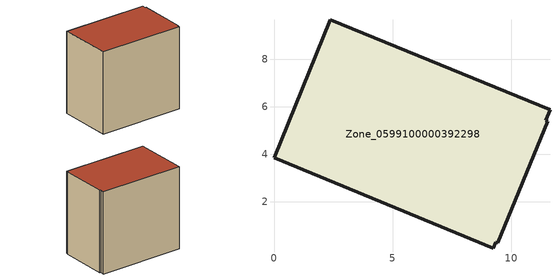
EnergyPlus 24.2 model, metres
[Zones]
Zone_0599100000392298
 floor ground (C_G): 11.45,5.42 11.54,5.38 9.43,0.25 9.34,0.29 9.24,0.04 0,3.85 2.37,9.65 11.63,5.87 z0
 wall outside (C_F): 11.45,5.42 11.63,5.87 2.37,9.65 0,3.85 9.24,0.04 9.34,0.29 9.43,0.25 11.54,5.38 11.45,5.42 z0:9.52
 roof outside (C_R): 11.54,5.38 11.45,5.42 11.63,5.87 2.37,9.65 0,3.85 9.24,0.04 9.34,0.29 9.43,0.25 z9.52
[BUILDING]
Pand.0599100000392298: North Axis=0; Terrain=City; Loads Convergence Tolerance Value=0.04; Temperature Convergence Tolerance Value=0.4; Solar Distribution=FullExterior; Maximum Number of Warmup Days=25; Minimum Number of Warmup Days=1
[Site:Location]
Rotterdam.The.Hague.AP_ZH_NLD Design_Conditions: Latitude=51.96; Longitude=4.45; Time Zone=1; Elevation=-4.5
[SITE:GROUNDTEMPERATURE:BUILDINGSURFACE]
18, 18, 18, 18, 18, 18, 18, 18, 18, 18, 18, 18
[MATERIAL] Thermal Absorptance=0.9; Solar Absorptance=0.7; Visible Absorptance=0.7
Name | Roughness | Thickness | Conductivity | Density | Specific Heat
G.TI.1992-2005 | MediumSmooth | 0.15 | 0.06 | 540 | 1210
F.TI.1992-2005 | Rough | 0.3 | 0.12 | 1920 | 840
R.TI.1992-2005 | MediumRough | 0.2 | 0.08 | 1500 | 1000
[CONSTRUCTION]
C_G: G.TI.1992-2005
C_F: F.TI.1992-2005
C_R: R.TI.1992-2005
[ZONE]
Zone_0599100000392298: Type=1; Multiplier=1; Ceiling Height=Autocalculate; Volume=Autocalculate; Floor Area=autocalculate; Part of Total Floor Area=Yes
[ZONEINFILTRATION:DESIGNFLOWRATE]
Infil_Zone_0599100000392298: Zone or ZoneList or Space or SpaceList=Zone_0599100000392298; Schedule=AlwaysOn; Design Flow Rate Calculation Method=Flow/Area; Flow Rate per Floor Area=0.0015; Constant Term Coefficient=1; Temperature Term Coefficient=0; Velocity Term Coefficient=0; Velocity Squared Term Coefficient=0
[HVACTEMPLATE:ZONE:IDEALLOADSAIRSYSTEM]
Zone_0599100000392298: Maximum Heating Supply Air Temperature=50; Minimum Cooling Supply Air Temperature=13; Maximum Heating Supply Air Humidity Ratio=0.0156; Minimum Cooling Supply Air Humidity Ratio=0.0077; Heating Limit=NoLimit; Cooling Limit=NoLimit; Dehumidification Control Type=ConstantSensibleHeatRatio; Cooling Sensible Heat Ratio=0.7; Dehumidification Setpoint=60; Humidification Control Type=None; Humidification Setpoint=30; Outdoor Air Method=None; Outdoor Air Flow Rate per Person=0.00944; Outdoor Air Flow Rate per Zone Floor Area=0; Outdoor Air Flow Rate per Zone=0; Demand Controlled Ventilation Type=None; Outdoor Air Economizer Type=NoEconomizer; Heat Recovery Type=None; Sensible Heat Recovery Effectiveness=0.7; Latent Heat Recovery Effectiveness=0.65
[ZONECONTROL:THERMOSTAT]
ThermostatControl_Zone_0599100000392298: Zone or ZoneList=Zone_0599100000392298; Control Type Schedule=DualSetpointControlType; Control 1=Thermostat_Zone_0599100000392298; Temperature Difference Between Cutout And Setpoint=0
[THERMOSTATSETPOINT:DUALSETPOINT]
Thermostat_Zone_0599100000392298: Heating Setpoint Temperature Schedule=HeatingSetpoint_Zone_0599100000392298; Cooling Setpoint Temperature Schedule=CoolingSetpoint_Zone_0599100000392298
[SCHEDULE:COMPACT]
HeatingSetpoint_Zone_0599100000392298: Through: 12/31, For: AllDays, Until: 24:00, 21
CoolingSetpoint_Zone_0599100000392298: Through: 12/31, For: AllDays, Until: 24:00, 24
DualSetpointControlType: Through: 12/31, For: AllDays, Until: 24:00, 4
AlwaysOn: Through: 12/31, For: AllDays, Until: 24:00, 1
